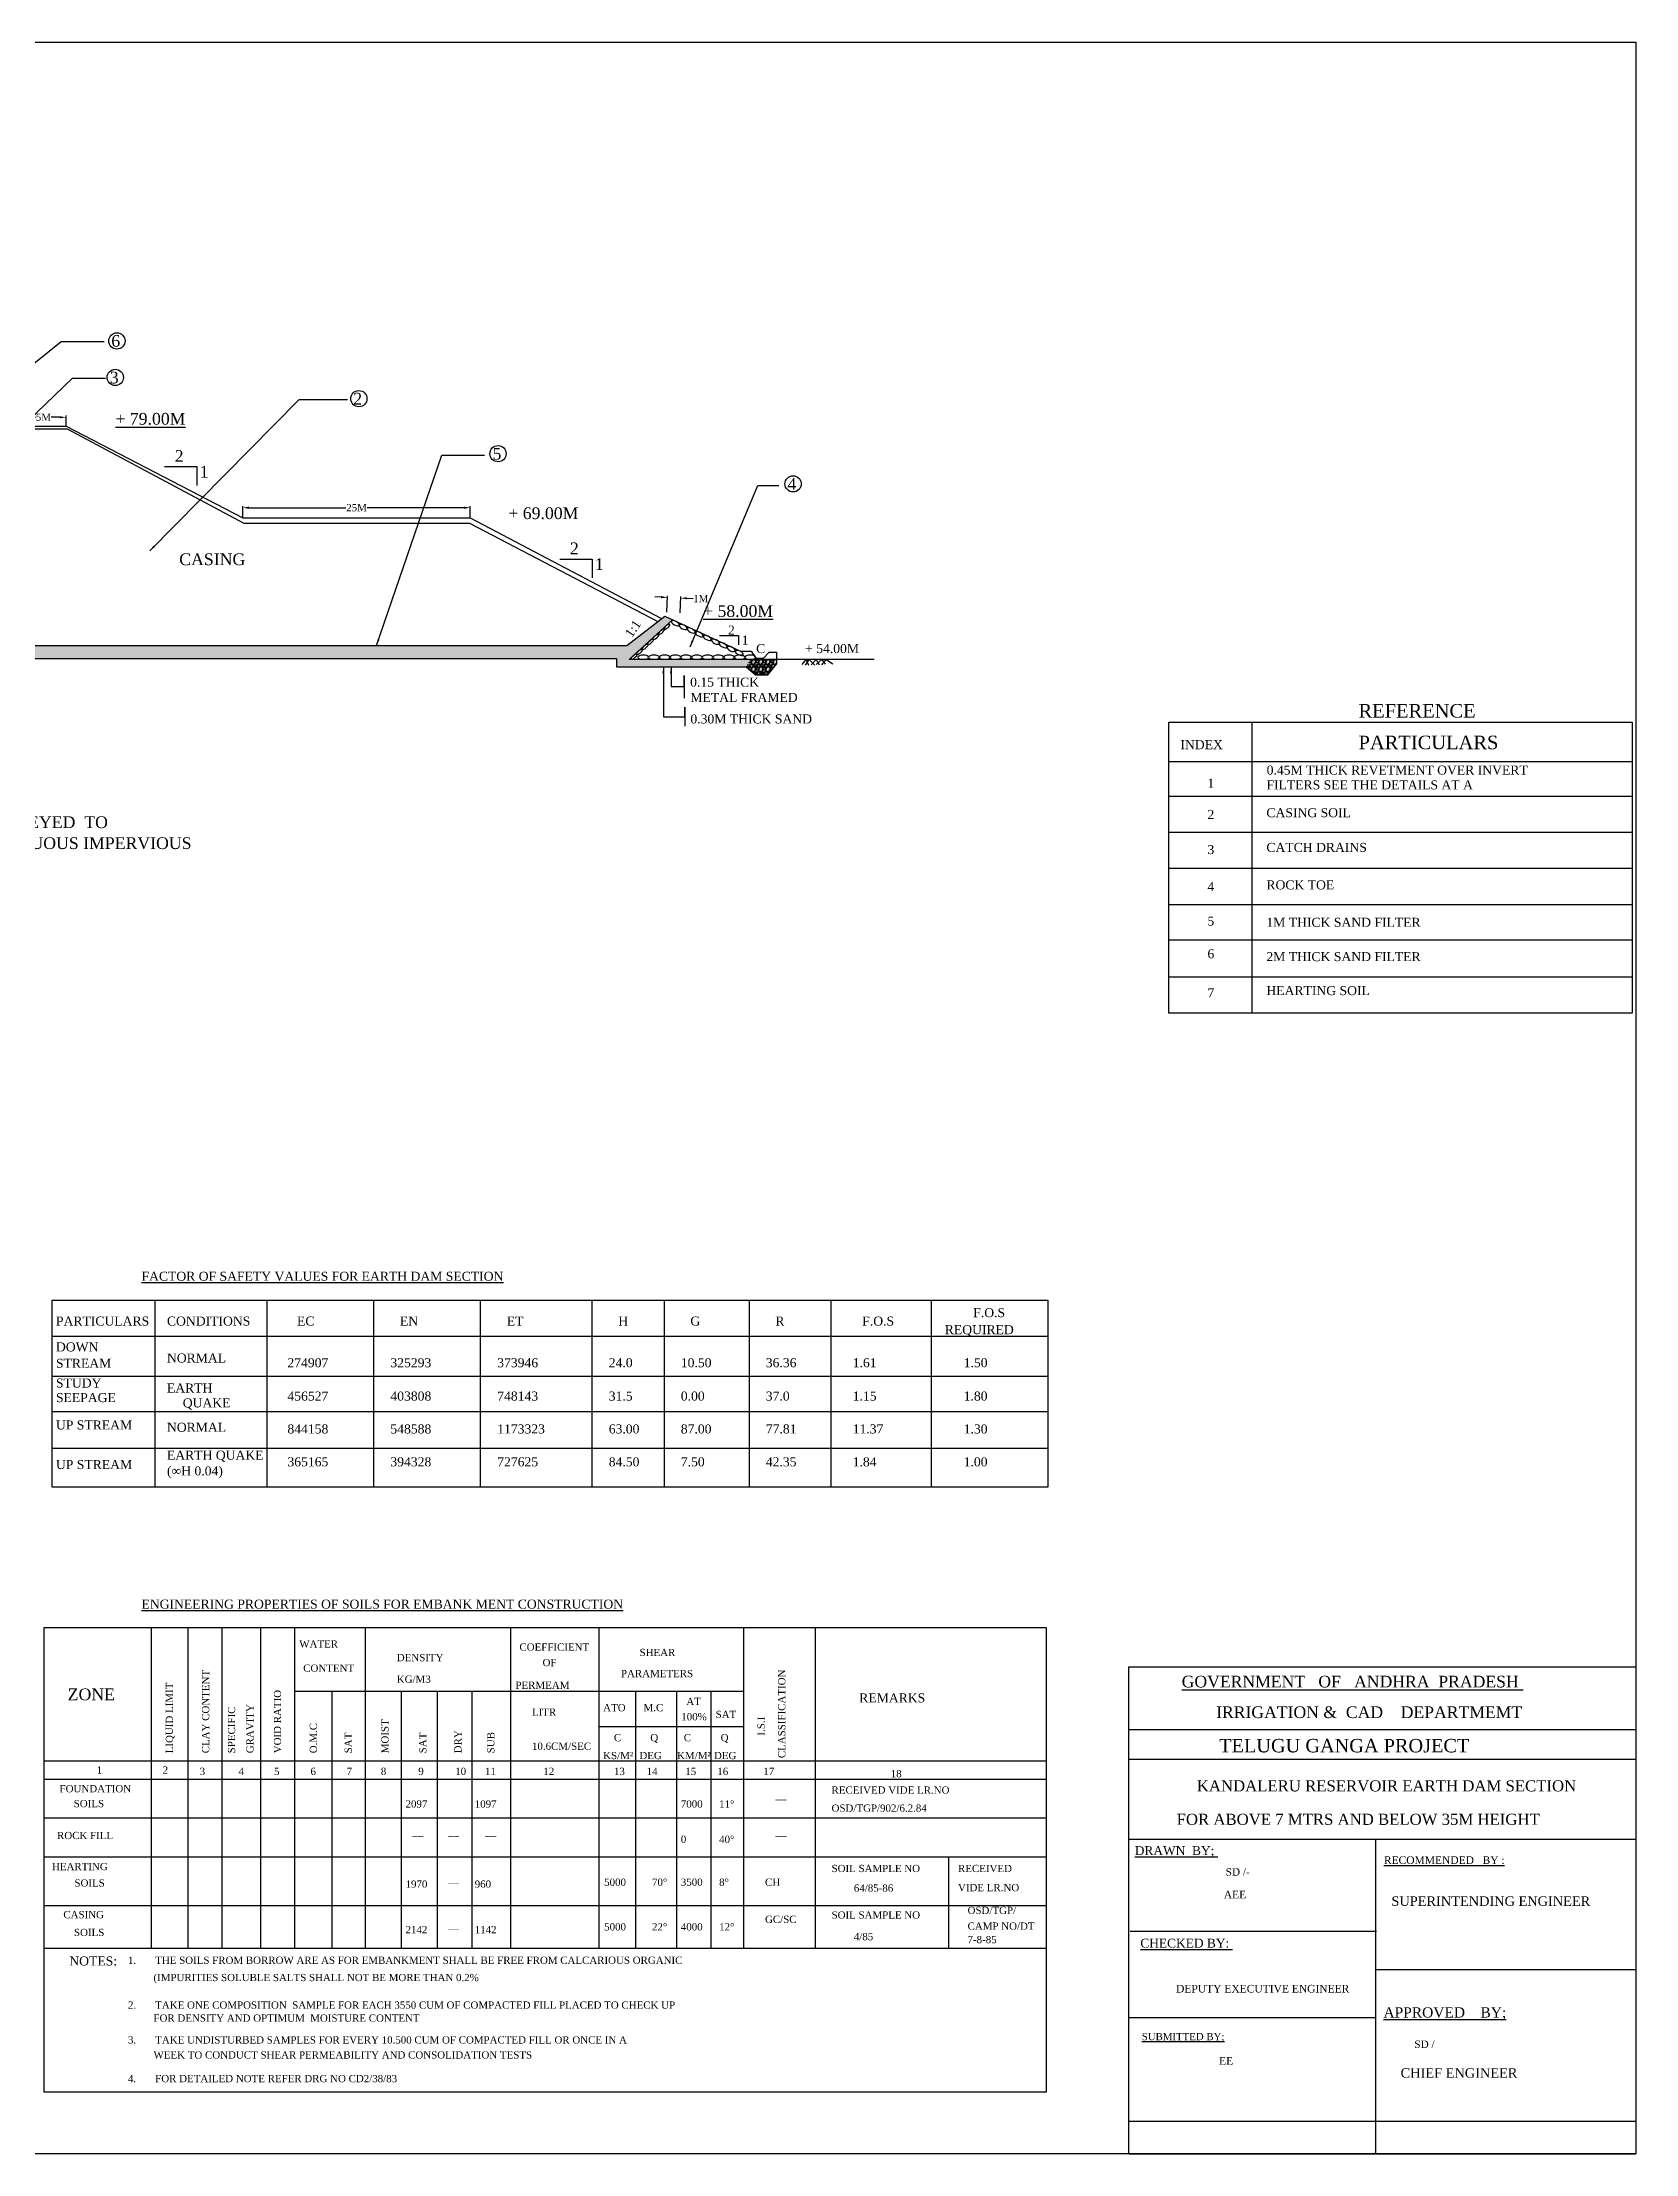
# Model space of a CAD drawing. Header units: millimetres. Extents: x -1 to 335, y 9 to 243.
# Drawn here: x 158.3 to 334.7, y 8.9 to 242.6 of the extents above; entities that cross this region are included whole.
import ezdxf

# ---------------------------------------------------------------- set-up
doc = ezdxf.new("R2010")
doc.units = ezdxf.units.MM
doc.header["$MEASUREMENT"] = 0
for name, color, linetype in [('DIM', 5, 'Continuous'), ('DWG.LINE', 10, 'Continuous'), ('HATCH', 2, 'Continuous'), ('TEXT', 7, 'Continuous')]:
    doc.layers.add(name, color=color, linetype=linetype)
doc.layers.add('DO LINE', color=3, linetype='Continuous', plot=False)
doc.layers.add('TITLE', color=7, linetype='Continuous', lineweight=30)
doc.styles.get("Standard").update_dxf_attribs({"font": 'times.ttf', "height": 0.8})
doc.dimstyles.get("Standard").update_dxf_attribs({"dimtxt": 0.8, "dimasz": 0.7, "dimexe": 0.18, "dimexo": 0.0625, "dimgap": 0.09, "dimtad": 0, "dimtih": 1, "dimtoh": 1, "dimdec": 0, "dimzin": 0, "dimdsep": 46, "dimtxsty": 'Standard', "dimcen": 300, "dimclrd": 5, "dimclre": 5, "dimclrt": 4, "dimadec": 0, "dimazin": 0, "dimtfac": 1, "dimtdec": 0, "dimtofl": 0, "dimtmove": 0, "dimatfit": 3, "dimfxl": 0, "dimtolj": 1, "dimtzin": 0, "dimarcsym": 0})

# ---------------------------------------------------------------- blocks, each defined once
blk = doc.blocks.new('*D5')
at = {"layer": 'Defpoints', "color": 0, "ltscale": 0.2}
for p in [(160.92, 201.12), (155.87, 200.15), (160.92, 200.15)]:
    blk.add_point(p, dxfattribs=at)
at = {"layer": 'DIM', "color": 5, "lineweight": -2, "ltscale": 0.2}
for p, q in [((155.87, 200.21), (155.87, 201.3)), ((156.57, 201.12), (157.53, 201.12)), ((160.22, 201.12), (159.27, 201.12)), ((160.92, 200.21), (160.92, 201.3))]:
    blk.add_line(p, q, dxfattribs=at)
at = {"layer": 'DIM', "color": 5, "ltscale": 0.2}
for points in [[(156.57, 201.23), (156.57, 201), (155.87, 201.12)], [(160.22, 201.23), (160.22, 201), (160.92, 201.12)]]:
    blk.add_solid(points, dxfattribs=at)
at = {"layer": 'DIM', "color": 4, "ltscale": 0.2, "insert": (158.4, 201.12), "char_height": 0.8, "attachment_point": 5}
blk.add_mtext('\\A1;5M', dxfattribs=at)
blk = doc.blocks.new('*D7')
at = {"layer": 'Defpoints', "color": 0, "ltscale": 0.2}
for p in [(180.48, 189.99), (205.66, 191.11), (205.66, 189.99)]:
    blk.add_point(p, dxfattribs=at)
at = {"layer": 'DIM', "color": 5, "lineweight": -2, "ltscale": 0.2}
for p, q in [((180.48, 190.05), (180.48, 191.29)), ((181.18, 191.11), (191.89, 191.11)), ((204.96, 191.11), (194.25, 191.11)), ((205.66, 190.05), (205.66, 191.29))]:
    blk.add_line(p, q, dxfattribs=at)
at = {"layer": 'DIM', "color": 5, "ltscale": 0.2}
for points in [[(181.18, 191.23), (181.18, 190.99), (180.48, 191.11)], [(204.96, 191.23), (204.96, 190.99), (205.66, 191.11)]]:
    blk.add_solid(points, dxfattribs=at)
at = {"layer": 'DIM', "color": 4, "ltscale": 0.2, "insert": (193.07, 191.11), "char_height": 0.8, "attachment_point": 5}
blk.add_mtext('\\A1;25M', dxfattribs=at)
blk = doc.blocks.new('*D8')
at = {"layer": 'Defpoints', "color": 0, "ltscale": 0.2}
for p in [(228.96, 181.11), (227.42, 179.47), (228.89, 179.4)]:
    blk.add_point(p, dxfattribs=at)
at = {"layer": 'DIM', "color": 5, "lineweight": -2, "ltscale": 0.2}
for p, q in [((226.8, 181.21), (226.1, 181.24)), ((227.42, 179.53), (227.51, 181.36)), ((228.89, 179.47), (228.97, 181.29)), ((229.66, 181.08), (230.36, 181.05))]:
    blk.add_line(p, q, dxfattribs=at)
at = {"layer": 'DIM', "color": 5, "ltscale": 0.2}
for points in [[(226.8, 181.33), (226.79, 181.09), (227.5, 181.18)], [(229.67, 181.2), (229.66, 180.96), (228.96, 181.11)]]:
    blk.add_solid(points, dxfattribs=at)
at = {"layer": 'DIM', "color": 4, "ltscale": 0.2, "insert": (231.19, 181.05), "char_height": 0.8, "attachment_point": 5}
blk.add_mtext('\\A1;1M', dxfattribs=at)

msp = doc.modelspace()

# ---------------------------------------------------------------- hatches: boundary and pattern name
at = {"layer": 'HATCH', "ltscale": 0.2}
h = msp.add_hatch(dxfattribs=at)
h.set_pattern_fill('AR-SAND', color=256, scale=0.5, style=0)
h.paths.add_polyline_path([(228.07, 178.7), (227.2, 179.1), (223, 175.86), (154.26, 175.86), (139.75, 208.14), (138.26, 208.14), (153.18, 174.41), (221.87, 174.41), (221.87, 173.48), (236.23, 173.48), (237.25, 172.61), (238.6, 172.61), (239.59, 173.79), (239.59, 174.3), (223.25, 174.3)])
h = msp.add_hatch(dxfattribs=at)
h.set_pattern_fill('GRAVEL', color=256, scale=0.8, style=0)
h.set_pattern_definition([(228.0128, (0.576, 0.8), (-6.399998586, -7.200001073), [0.1076288, -10.6552704]), (184.9697, (0.504, 0.72), (9.6000008412, 0.7999930456), [0.1846944, -18.28474]), (132.5104, (0.32, 0.704), (7.999992575, -8.800006939), [0.1302304, -12.8928256]), (267.2737, (0.008, 0.504), (0.799996814, 16.000000236), [0.1681904, -16.6508464]), (292.8337, (0, 0.336), (-4.0000079243, 9.5999971294), [0.164924, -16.3274984]), (357.2737, (0.064, 0.184), (-16.000000236, 0.799996814), [0.1681904, -16.6508464]), (37.6942, (0.232, 0.176), (-10.4000058765, -7.999992324), [0.2224232, -22.0198792]), (72.2553, (0.408, 0.312), (5.6000086102, 17.599996985), [0.2099904, -20.7890568]), (121.4296, (0.472, 0.512), (-6.4000065873, 10.399996029), [0.16876, -16.7072584]), (175.2364, (0.384, 0.656), (8.800000757, -0.799993226), [0.1926656, -9.4406104]), (222.3974, (0.192, 0.672), (-9.6000058809, -8.7999936656), [0.2491584, -24.6667]), (138.8141, (0.8, 0.496), (-5.600002357, 4.79999785), [0.0850408, -8.4190752]), (171.4692, (0.736, 0.552), (10.399998628, -1.600006328), [0.1617896, -16.0172088]), (225, (0.576, 0.576), (-9e-17, -0.8000002), [0.1131368, -1.0182336]), (203.1986, (0.52, 0.672), (3.999999785, 1.60000106), [0.0609264, -6.031692]), (291.8014, (0.464, 0.648), (-0.79999993, 2.40000022), [0.0861624, -4.2219696]), (30.9638, (0.496, 0.568), (2.39999842, 1.60000199), [0.1399432, -4.5248184]), (161.5651, (0.616, 0.64), (1.60000035, -0.79999872), [0.1011928, -2.4286296]), (16.3895, (0, 0.648), (8.000001759, 2.399994168), [0.14176, -14.034276]), (70.3462, (0.136, 0.688), (-3.199996198, -8.800001708), [0.1189288, -11.7739264]), (293.1986, (0.616, 0.8), (-1.60000106, 3.999999785), [0.121852, -5.9707664]), (343.6105, (0.664, 0.688), (-8.000001759, 2.399994168), [0.14176, -14.034276]), (339.444, (0, 0.152), (-4.000001476, 1.599996797), [0.136704, -6.6984992]), (294.7751, (0.128, 0.104), (-3.999993751, 8.800002737), [0.1145424, -11.3397144]), (66.8014, (0.624, 0), (1.60000106, 3.999999785), [0.121852, -5.9707664]), (17.354, (0.672, 0.112), (-10.400001615, -3.199995602), [0.1341048, -13.2763392]), (69.444, (0.232, 0), (-1.599996797, -4.000001476), [0.068352, -6.7668512]), (101.3099, (0.576, 0), (-0.799998106, 3.2000006), [0.040792, -4.0384232]), (165.9638, (0.568, 0.04), (2.40000044, -0.79999845), [0.164924, -3.13356]), (186.009, (0.408, 0.08), (7.999999801, 0.799999454), [0.15284, -15.1311384]), (303.6901, (0.496, 0.496), (-0.80000107, 1.59999965), [0.1153776, -2.7690632]), (353.1572, (0.56, 0.4), (13.5999994924, -1.6000063983), [0.2014352, -19.9420504]), (60.9454, (0.76, 0.376), (-3.200000022, -5.600000308), [0.0823648, -8.1541392]), (90, (0.8, 0.448), (-0.8, 0.8), [0.048, -0.752]), (120.2564, (0.392, 0.104), (3.19999591, -5.600001965), [0.1111392, -11.002816]), (48.0128, (0.336, 0.2), (6.399998586, 7.200001073), [0.2152576, -10.5476416]), (0, (0.48, 0.36), (0.8, 0.8), [0.208, -0.592]), (325.3048, (0.688, 0.36), (-7.999995407, 5.600006888), [0.1264912, -12.5226192]), (254.0546, (0.792, 0.288), (-0.79999991, -3.2000001), [0.1164816, -5.7076064]), (207.646, (0.76, 0.176), (-15.1999966457, -8.0000061705), [0.189652, -18.7755792]), (175.4261, (0.592, 0.088), (-10.4000004466, 0.799995841), [0.2006392, -19.8632592])])
h.paths.add_polyline_path([(239.59, 173.79), (239.59, 174.3), (236.67, 174.3), (236.23, 173.48), (237.25, 172.61), (238.6, 172.61)])

# ---------------------------------------------------------------- linework, layer by layer
at = {"layer": 'DIM', "ltscale": 0.2}
for points in [[(229.36, 171.31), (229.36, 172.55), (229.36, 170.03)], [(229.41, 167.96), (229.41, 169.02), (229.41, 166.93)]]:
    msp.add_lwpolyline(points, dxfattribs=at)
at = {"layer": 'DO LINE', "ltscale": 0.2}
msp.add_lwpolyline([(138.11, 210.07), (155.85, 199.84), (161.05, 199.84), (180.58, 189.4), (205.57, 189.4), (226.43, 178.51)], dxfattribs=at)
at = {"layer": 'DWG.LINE', "ltscale": 0.2}
for p, q in [((283.03, 167.39), (334.31, 167.39)), ((283.03, 135.16), (283.03, 167.39)), ((292.24, 135.16), (292.24, 167.39)), ((334.31, 167.39), (334.31, 135.16)), ((334.31, 162.97), (283.03, 162.97)), ((334.31, 159.14), (283.03, 159.14)), ((334.31, 155.15), (283.03, 155.15)), ((334.31, 151.16), (283.03, 151.16)), ((334.31, 147.14), (283.03, 147.14)), ((334.31, 143.24), (283.03, 143.24)), ((334.31, 139.15), (283.03, 139.15)), ((334.31, 135.16), (283.03, 135.16)), ((159.37, 103.39), (269.63, 103.39)), ((159.37, 82.71), (159.37, 103.39)), ((170.76, 82.71), (170.76, 103.39)), ((183.17, 82.71), (183.17, 103.39)), ((194.99, 82.71), (194.99, 103.39)), ((206.81, 82.71), (206.81, 103.39)), ((219.17, 82.71), (219.17, 103.39)), ((227.16, 82.71), (227.16, 103.39)), ((236.6, 82.71), (236.6, 103.39)), ((245.61, 82.71), (245.61, 103.39)), ((256.75, 82.71), (256.75, 103.39)), ((269.63, 103.39), (269.63, 82.71)), ((159.37, 99.4), (269.63, 99.4)), ((159.37, 94.98), (269.63, 94.98)), ((159.37, 91.08), (269.63, 91.08)), ((269.63, 86.96), (159.37, 86.96)), ((269.63, 82.71), (159.37, 82.71)), ((158.5, 67.16), (269.42, 67.16)), ((158.5, 15.74), (158.5, 67.16)), ((170.37, 31.68), (170.37, 67.16)), ((174.43, 31.68), (174.43, 67.16)), ((178.18, 31.68), (178.18, 67.16)), ((182.48, 31.68), (182.48, 67.16)), ((186.25, 31.68), (186.25, 67.16)), ((194.07, 31.68), (194.07, 67.16)), ((210.16, 31.68), (210.16, 67.16)), ((219.92, 31.68), (219.92, 67.16)), ((235.94, 31.68), (235.94, 67.16)), ((243.91, 31.68), (243.91, 67.16)), ((269.42, 67.16), (269.42, 15.74)), ((190.39, 31.68), (190.39, 60.11)), ((198.05, 31.68), (198.05, 60.11)), ((202.03, 31.68), (202.03, 60.11)), ((205.86, 31.68), (205.86, 60.11)), ((223.99, 31.68), (223.99, 60.11)), ((228.52, 31.68), (228.52, 60.11)), ((232.34, 31.68), (232.34, 60.11)), ((158.5, 52.41), (269.42, 52.41)), ((158.5, 50.39), (269.42, 50.39)), ((158.5, 46.09), (269.42, 46.09)), ((158.5, 41.77), (269.42, 41.77)), ((258.67, 31.68), (258.67, 41.77)), ((158.5, 36.39), (269.42, 36.39)), ((158.5, 31.68), (269.42, 31.68)), ((269.42, 15.74), (158.5, 15.74))]:
    msp.add_line(p, q, dxfattribs=at)
for points in [[(138.11, 210.36), (155.87, 200.15), (160.92, 200.15), (180.48, 189.99), (205.66, 189.99), (226.85, 178.84)], [(121.36, 176.17), (135.11, 208.14), (139.75, 208.14), (154.26, 175.86), (223, 175.86), (227.2, 179.1), (235.6, 175.24), (236.77, 175.24), (237.3, 174.47), (238.12, 174.47), (238.76, 175.13), (239.59, 175.13), (239.59, 173.79)], [(171.81, 195.67), (175.39, 195.67), (175.39, 193.57)], [(215.57, 185.43), (219.15, 185.43), (219.15, 183.33)], [(250.4, 174.3), (223.25, 174.3), (228.07, 178.7)], [(118.15, 175.35), (132.69, 157.51), (136.84, 157.51), (151.1, 174.41), (221.87, 174.41), (221.87, 173.48), (236.23, 173.48)], [(233.26, 176.97), (235.36, 176.97), (235.36, 175.92)], [(236.23, 173.48), (237.25, 172.61), (238.6, 172.61), (239.59, 173.79)], [(186.25, 60.11), (235.94, 60.11)], [(219.92, 56.19), (235.94, 56.19)]]:
    msp.add_lwpolyline(points, dxfattribs=at)
for centre in [(166.54, 209.57), (166.36, 205.53), (193.33, 203.18), (208.74, 197.09), (241.41, 193.75)]:
    msp.add_circle(centre, 0.9, dxfattribs=at)
at = {"layer": 'HATCH', "ltscale": 0.2}
for points in [[(242.41, 173.76), (242.87, 174.3), (243.11, 173.68)], [(242.79, 173.68), (243.2, 174.3), (243.8, 173.69)], [(243.41, 173.71), (243.97, 174.3), (244.3, 173.73)], [(243.95, 173.75), (244.59, 174.3), (244.97, 173.78)], [(244.6, 173.73), (245.07, 174.3), (245.81, 173.82)]]:
    msp.add_lwpolyline(points, dxfattribs=at)
at = {"layer": 'HATCH', "ltscale": 0.2, "extrusion": (0, 0, -1)}
for centre, major_axis, ratio in [((226.83, 177.37), (0.316, 0.259), 0.334041), ((227.45, 177.93), (0.316, 0.259), 0.334041), ((228.37, 178.33), (-0.434, 0.221), 0.435604), ((229.24, 177.91), (-0.434, 0.221), 0.435604), ((230.12, 177.52), (-0.434, 0.221), 0.435604), ((224.41, 175.16), (0.316, 0.259), 0.334041), ((225.03, 175.7), (0.316, 0.259), 0.334041), ((225.62, 176.25), (0.316, 0.259), 0.334041), ((226.22, 176.81), (0.316, 0.259), 0.334041), ((231.02, 177.1), (-0.434, 0.221), 0.435604), ((231.91, 176.7), (-0.434, 0.221), 0.435604), ((232.81, 176.28), (-0.434, 0.221), 0.435604), ((233.67, 175.89), (-0.434, 0.221), 0.435604), ((234.55, 175.47), (-0.434, 0.221), 0.435604), ((235.46, 175.03), (-0.434, 0.221), 0.435604), ((223.81, 174.62), (0.316, 0.259), 0.334041), ((224.82, 174.56), (0.593, 0), 0.393225), ((226, 174.56), (0.593, 0), 0.393225), ((227.19, 174.56), (0.593, 0), 0.393225), ((228.38, 174.56), (0.593, 0), 0.393225), ((229.56, 174.56), (0.593, 0), 0.393225), ((230.75, 174.56), (0.593, 0), 0.393225), ((231.94, 174.56), (0.593, 0), 0.393225), ((233.12, 174.56), (0.593, 0), 0.393225), ((234.31, 174.56), (0.593, 0), 0.393225), ((235.49, 174.56), (0.593, 0), 0.393225), ((236.68, 174.56), (0.593, 0), 0.393225)]:
    msp.add_ellipse(centre, major_axis=major_axis, ratio=ratio, dxfattribs=at)
at = {"layer": 'TITLE', "lineweight": 30}
for p, q in [((278.6, 62.79), (334.72, 62.79)), ((334.72, 62.79), (334.72, 8.91)), ((278.6, 55.88), (334.72, 55.88)), ((278.6, 52.59), (334.72, 52.59)), ((278.6, 43.75), (334.72, 43.75)), ((278.72, 33.54), (306.01, 33.54)), ((278.6, 23.99), (305.89, 23.99)), ((334.72, 12.5), (278.6, 12.5)), ((278.6, 8.91), (334.72, 8.91))]:
    msp.add_line(p, q, dxfattribs=at)
at = {"layer": 'TITLE', "ltscale": 0.2}
msp.add_lwpolyline([(-1.06, 242.63), (334.72, 242.63), (334.72, 8.91), (-1.06, 8.91)], close=True, dxfattribs=at)
at = {"layer": 'TITLE'}
msp.add_lwpolyline([(278.6, 8.91), (278.6, 62.79)], dxfattribs=at)
at = {"layer": 'TITLE', "lineweight": 30}
for points in [[(305.89, 43.75), (305.89, 8.91)], [(305.89, 29.32), (334.72, 29.32)]]:
    msp.add_lwpolyline(points, dxfattribs=at)

# ---------------------------------------------------------------- texts
at = {"layer": 'TEXT', "ltscale": 0.2}
for s, height, p in [('6', 1.3, (165.92, 208.92)), ('3', 1.3, (165.75, 204.87)), ('2', 1.3, (192.71, 202.53)), ('%%U+ 79.00M', 1.3, (166.37, 200.3)), ('2', 1.3, (172.94, 196.19)), ('5', 1.3, (208.13, 196.43)), ('1', 1.3, (175.71, 194.45)), ('4', 1.3, (240.79, 193.09)), ('+ 69.00M', 1.3, (209.88, 189.85)), ('2', 1.3, (216.7, 185.96)), ('CASING', 1.3, (173.44, 184.75)), ('1', 1.3, (219.46, 184.21)), ('%%U+ 58.00M', 1.3, (231.44, 179.02)), ('2', 1, (234.2, 177.06)), ('1', 1, (235.73, 175.96)), ('C', 1, (237.32, 175.02)), ('+ 54.00M', 1, (242.74, 175.02)), ('0.15 THICK', 1, (230.01, 171.3)), ('METAL FRAMED', 1, (230.04, 169.61)), ('REFERENCE', 1.5, (304.02, 167.88)), ('0.30M THICK SAND', 1, (230.04, 167.23)), ('INDEX', 1, (284.3, 164.38)), ('PARTICULARS', 1.5, (304.02, 164.38)), ('0.45M THICK REVETMENT OVER INVERT', 1, (293.85, 161.57)), ('1', 1, (287.29, 160.12)), ('FILTERS SEE THE DETAILS AT A', 1, (293.82, 159.93)), ('TO  BE  KEYED  TO', 1.3, (148.2, 155.65)), ('2', 1, (287.29, 156.66)), ('CASING SOIL', 1, (293.82, 156.85)), ('CONTAINUOUS IMPERVIOUS', 1.3, (148.13, 153.33)), ('3', 1, (287.29, 152.77)), ('CATCH DRAINS', 1, (293.82, 153.01)), ('4', 1, (287.29, 148.68)), ('ROCK TOE', 1, (293.82, 148.86)), ('5', 1, (287.29, 144.86)), ('1M THICK SAND FILTER', 1, (293.82, 144.72)), ('6', 1, (287.29, 141.24)), ('2M THICK SAND FILTER', 1, (293.82, 140.92)), ('7', 1, (287.29, 136.9)), ('HEARTING SOIL', 1, (293.82, 137.16)), ('PARTICULARS', 1, (159.79, 100.58)), ('CONDITIONS', 1, (172.08, 100.58)), ('EC', 1, (186.48, 100.58)), ('EN', 1, (197.88, 100.58)), ('ET', 1, (209.71, 100.58)), ('H', 1, (222.06, 100.58)), ('G', 1, (230.04, 100.58)), ('R', 1, (239.45, 100.58)), ('F.O.S', 1, (249.07, 100.58)), ('REQUIRED', 1, (258.21, 99.63)), ('F.O.S', 1, (261.36, 101.51)), ('DOWN', 1, (159.79, 97.72)), ('STREAM', 1, (159.79, 95.91)), ('NORMAL', 1, (172.08, 96.49)), ('274907', 1, (185.42, 95.97)), ('325293', 1, (196.82, 95.97)), ('373946', 1, (208.65, 95.97)), ('24.0', 1, (221, 95.97)), ('10.50', 1, (228.98, 95.97)), ('36.36', 1, (238.39, 95.97)), ('1.61', 1, (248.01, 95.97)), ('1.50', 1, (260.3, 95.97)), ('STUDY', 1, (159.79, 93.72)), ('EARTH', 1, (172.08, 93.17)), ('SEEPAGE', 1, (159.79, 92.11)), ('QUAKE', 1, (173.83, 91.52)), ('456527', 1, (185.42, 92.28)), ('403808', 1, (196.82, 92.28)), ('748143', 1, (208.65, 92.28)), ('31.5', 1, (221, 92.28)), ('0.00', 1, (228.98, 92.28)), ('37.0', 1, (238.39, 92.28)), ('1.15', 1, (248.01, 92.28)), ('1.80', 1, (260.3, 92.28)), ('UP STREAM', 1, (159.79, 89.08)), ('NORMAL', 1, (172.08, 88.82)), ('844158', 1, (185.42, 88.64)), ('548588', 1, (196.82, 88.64)), ('1173323', 1, (208.65, 88.64)), ('63.00', 1, (221, 88.64)), ('87.00', 1, (228.98, 88.64)), ('77.81', 1, (238.39, 88.64)), ('11.37', 1, (248.01, 88.64)), ('1.30', 1, (260.3, 88.64)), ('EARTH QUAKE', 1, (172.08, 85.74)), ('UP STREAM', 1, (159.79, 84.7)), ('(∞H 0.04)', 1, (172.08, 84)), ('365165', 1, (185.42, 85)), ('394328', 1, (196.82, 85)), ('727625', 1, (208.65, 85)), ('84.50', 1, (221, 85)), ('7.50', 1, (228.98, 85)), ('42.35', 1, (238.39, 85)), ('1.84', 1, (248.01, 85)), ('1.00', 1, (260.3, 85)), ('WATER', 0.8, (186.73, 64.94)), ('DENSITY', 0.8, (197.53, 63.43)), ('COEFFICIENT', 0.8, (211.11, 64.6)), ('OF', 0.8, (213.67, 62.88)), ('SHEAR', 0.8, (224.41, 64)), ('CONTENT', 0.8, (187.17, 62.26)), ('KG/M3', 0.8, (197.53, 61.04)), ('PERMEAM', 0.8, (210.67, 60.37)), ('PARAMETERS', 0.8, (222.35, 61.66)), ('ZONE', 1.3, (161.09, 59.11)), ('ATO', 0.8, (220.38, 57.89)), ('M.C', 0.8, (224.85, 57.89)), ('AT', 0.8, (229.59, 58.58)), ('REMARKS', 1, (248.74, 58.87)), ('LITR', 0.8, (212.5, 57.39)), ('100%%%', 0.8, (229.03, 56.89)), ('SAT', 0.8, (232.84, 57.14)), ('10.6CM/SEC', 0.8, (212.5, 53.62)), ('C', 0.8, (221.57, 54.57)), ('Q', 0.8, (225.6, 54.57)), ('C', 0.8, (229.31, 54.57)), ('Q', 0.8, (233.39, 54.57)), ('1', 0.8, (164.3, 51)), ('2', 0.8, (171.6, 50.98)), ('3', 0.8, (175.71, 50.84)), ('4', 0.8, (180, 50.84)), ('5', 0.8, (183.93, 50.84)), ('6', 0.8, (187.97, 50.84)), ('7', 0.8, (191.97, 50.84)), ('8', 0.8, (195.76, 50.84)), ('9', 0.8, (199.91, 50.84)), ('10', 0.8, (204, 50.84)), ('11', 0.8, (207.3, 50.84)), ('12', 0.8, (213.76, 50.84)), ('KS/M²', 0.8, (220.38, 52.59)), ('13', 0.8, (221.57, 50.84)), ('DEG', 0.8, (224.39, 52.59)), ('14', 0.8, (225.2, 50.84)), ('KM/M²', 0.8, (228.57, 52.59)), ('15', 0.8, (229.47, 50.84)), ('DEG', 0.8, (232.65, 52.59)), ('16', 0.8, (233.02, 50.84)), ('17', 0.8, (238.12, 50.84)), ('FOUNDATION', 0.8, (160.19, 48.92)), ('RECEIVED VIDE LR.NO', 0.8, (245.67, 48.77)), ('18', 0.8, (252.22, 50.59)), ('SOILS', 0.8, (161.76, 47.27)), ('2097', 0.8, (198.5, 47.23)), ('1097', 0.8, (206.16, 47.23)), ('7000', 0.8, (228.98, 47.23)), ('11°', 0.8, (233.22, 47.23)), ('__', 0.8, (239.47, 48.19)), ('OSD/TGP/902/6.2.84', 0.8, (245.67, 46.77)), ('ROCK FILL', 0.8, (159.91, 43.74)), ('__', 0.8, (199.26, 44.18)), ('__', 0.8, (203.2, 44.18)), ('__', 0.8, (207.32, 44.18)), ('0', 0.8, (228.98, 43.32)), ('40°', 0.8, (233.22, 43.32)), ('__', 0.8, (239.47, 44.18)), ('HEARTING', 0.8, (159.35, 40.3)), ('SOIL SAMPLE NO', 0.8, (245.67, 40.09)), ('RECEIVED', 0.8, (259.67, 40.09)), ('SOILS', 0.8, (161.84, 38.48)), ('1970', 0.8, (198.5, 38.36)), ('__', 0.8, (203.2, 38.95)), ('960', 0.8, (206.16, 38.36)), ('5000', 0.8, (220.49, 38.57)), ('70°', 0.8, (225.79, 38.57)), ('3500', 0.8, (228.98, 38.57)), ('8°', 0.8, (233.22, 38.57)), ('CH', 0.8, (238.3, 38.57)), ('64/85-86', 0.8, (248.14, 37.92)), ('VIDE LR.NO', 0.8, (259.67, 37.97)), ('CASING', 0.8, (160.61, 34.98)), ('GC/SC', 0.8, (238.3, 34.46)), ('SOIL SAMPLE NO', 0.8, (245.67, 34.94)), ('OSD/TGP/', 0.8, (260.73, 35.45)), ('SOILS', 0.8, (161.79, 33.01)), ('2142', 0.8, (198.5, 33.32)), ('__', 0.8, (203.2, 33.82)), ('1142', 0.8, (206.16, 33.32)), ('5000', 0.8, (220.49, 33.63)), ('22°', 0.8, (225.79, 33.63)), ('4000', 0.8, (228.98, 33.63)), ('12°', 0.8, (233.22, 33.63)), ('4/85', 0.8, (248.14, 32.55)), ('CAMP NO/DT', 0.8, (260.73, 33.71)), ('7-8-85', 0.8, (260.73, 32.22)), ('NOTES:', 1, (161.27, 29.75)), ('1.       THE SOILS FROM BORROW ARE AS FOR EMBANKMENT SHALL BE FREE FROM CALCARIOUS ORGANIC', 0.8, (167.76, 29.93)), ('(IMPURITIES SOLUBLE SALTS SHALL NOT BE MORE THAN 0.2%%%', 0.8, (170.59, 28.02)), ('2.       TAKE ONE COMPOSITION  SAMPLE FOR EACH 3550 CUM OF COMPACTED FILL PLACED TO CHECK UP', 0.8, (167.76, 24.97)), ('FOR DENSITY AND OPTIMUM  MOISTURE CONTENT', 0.8, (170.59, 23.53)), ('3.       TAKE UNDISTURBED SAMPLES FOR EVERY 10.500 CUM OF COMPACTED FILL OR ONCE IN A', 0.8, (167.76, 21.11)), ('WEEK TO CONDUCT SHEAR PERMEABILITY AND CONSOLIDATION TESTS', 0.8, (170.59, 19.45)), ('4.       FOR DETAILED NOTE REFER DRG NO CD2/38/83', 0.8, (167.76, 16.83))]:
    msp.add_text(s, height=height, dxfattribs=at).set_placement(p)
for s, height, rotation, p in [('1:1', 1, 55.919, (223.55, 176.64)), ('LIQUID LIMIT', 0.8, 90, (172.75, 53.24)), ('CLAY CONTENT', 0.8, 90, (176.76, 53.24)), ('CLASSIFICATION', 0.8, 90, (240.55, 52.7)), ('GRAVITY', 0.8, 90, (181.67, 53.24)), ('VOID RATIO', 0.8, 90, (184.72, 53.24)), ('SPECIFIC', 0.8, 90, (179.63, 53.24)), ('O.M.C', 0.8, 90, (188.69, 53.24)), ('MOIST', 0.8, 90, (196.62, 53.24)), ('I.S.I', 0.8, 90, (238.27, 55.2)), ('SAT', 0.8, 90, (192.55, 53.24)), ('SAT', 0.8, 90, (200.81, 53.24)), ('DRY', 0.8, 90, (204.7, 53.24)), ('SUB', 0.8, 90, (208.34, 53.24))]:
    msp.add_text(s, height=height, rotation=rotation, dxfattribs=at).set_placement(p)
at = {"layer": 'TITLE', "ltscale": 0.2}
for s, p in [('%%UFACTOR OF SAFETY VALUES FOR EARTH DAM SECTION', (169.26, 105.54)), ('%%UENGINEERING PROPERTIES OF SOILS FOR EMBANK MENT CONSTRUCTION', (169.26, 69.25))]:
    msp.add_text(s, height=1, dxfattribs=at).set_placement(p)
at = {"layer": 'TITLE', "lineweight": 30}
for s, height, p in [('%%UGOVERNMENT   OF   ANDHRA  PRADESH ', 1.2925, (284.44, 60.53)), ('IRRIGATION &  CAD    DEPARTMEMT ', 1.2925, (288.25, 57.14)), ('TELUGU GANGA PROJECT', 1.4868, (288.59, 53.34)), ('KANDALERU RESERVOIR EARTH DAM SECTION ', 1.2271, (286.11, 49.02)), ('FOR ABOVE 7 MTRS AND BELOW 35M HEIGHT', 1.2271, (283.88, 45.32)), ('%%UDRAWN  BY; ', 0.9818, (279.24, 41.98)), ('SD /- ', 0.822, (289.31, 39.7)), ('%%URECOMMENDED   BY :', 0.8425, (306.83, 40.99)), ('AEE', 0.844, (289.1, 37.18)), ('SUPERINTENDING ENGINEER', 1.0518, (307.66, 36.35)), ('%%UCHECKED BY: ', 0.9818, (279.86, 31.73)), ('DEPUTY EXECUTIVE ENGINEER', 0.8437, (283.82, 26.76)), ('%%UAPPROVED    BY;', 1.1328, (306.78, 23.99)), ('%%USUBMITTED BY;', 0.793, (280.02, 21.48)), ('SD /', 0.822, (310.2, 20.62)), ('EE', 0.844, (288.58, 18.77)), ('CHIEF ENGINEER', 1.0518, (308.68, 17.33))]:
    msp.add_text(s, height=height, dxfattribs=at).set_placement(p)

# ---------------------------------------------------------------- dimensions: what is measured, and where the dimension line sits
at = {"layer": 'DIM', "ltscale": 0.2}
for p1, p2, distance, text, picture, middle in [((155.87, 200.15), (160.92, 200.15), 0.97, '5M', '*D5', (158.4, 201.12)), ((180.48, 189.99), (205.66, 189.99), 1.12, '25M', '*D7', (193.07, 191.11)), ((227.42, 179.47), (228.89, 179.4), 1.71, '1M', '*D8', (231.19, 181.05))]:
    dim = msp.add_aligned_dim(p1=p1, p2=p2, distance=distance, text=text, dimstyle='Standard', dxfattribs=at)
    dim.commit()
    dim.dimension.update_dxf_attribs({"geometry": picture, "text_midpoint": middle})

# ---------------------------------------------------------------- leaders
for points in [[(144.76, 196.99), (160.35, 209.51), (165.14, 209.51)], [(156.68, 200.7), (161.62, 205.46), (165.27, 205.46)], [(170.19, 186.35), (186.73, 203.09), (192.06, 203.09)], [(195.28, 175.86), (202.52, 196.94), (207.26, 196.94)], [(230, 175.7), (237.49, 193.56), (239.83, 193.56)], [(227.05, 173.48), (227.05, 167.96), (229.41, 167.96)], [(227.9, 173.48), (227.9, 171.31), (229.36, 171.31)]]:
    msp.add_leader(points, dimstyle='Standard', override={"dimgap": 0.09, "dimtad": 0}, dxfattribs=at)

doc.saveas('drawing.dxf')
